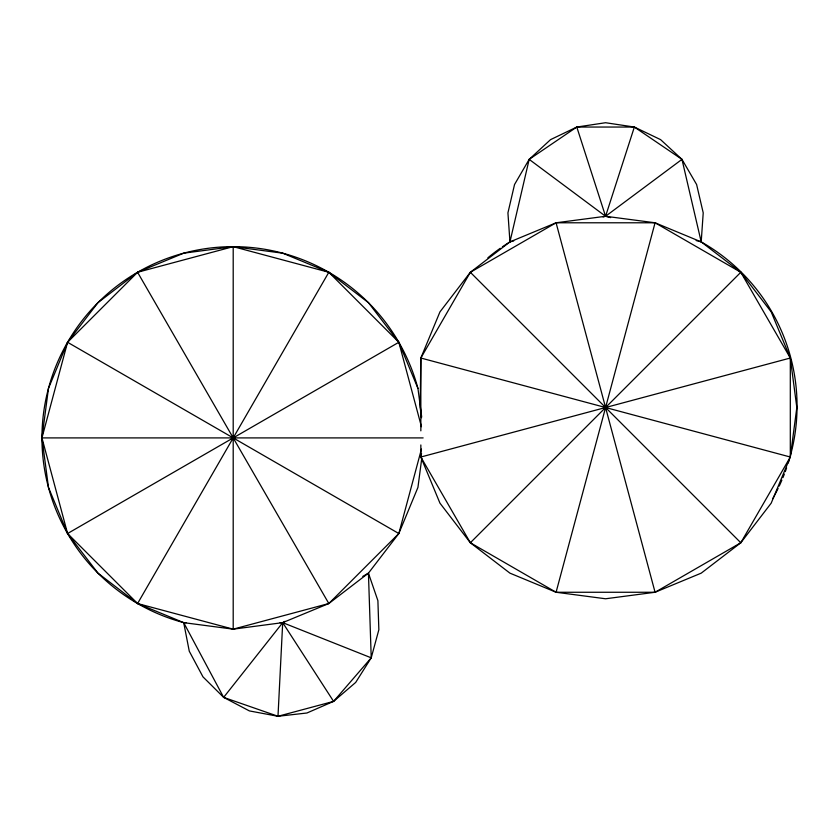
<?xml version="1.0" encoding="UTF-8"?>
<svg xmlns="http://www.w3.org/2000/svg" width="839" height="839" viewBox="0 0 839 839"><rect width="100%" height="100%" fill="white"/><g stroke="black" fill="none" stroke-linecap="round" stroke-linejoin="round"><path stroke-width="1.26" d="M420.842 444.964L420.842 457.024L439.951 503.148L470.343 542.76L509.944 573.152L556.079 592.261L605.569 598.773L655.07 592.261L701.205 573.152L740.806 542.76L771.198 503.148L790.307 457.024L796.83 407.523L790.307 358.022L771.198 311.898L740.806 272.287L701.205 241.894L655.07 222.786L605.569 216.273L556.079 222.786L509.944 241.894L470.343 272.287L439.951 311.898L420.842 358.022L420.171 407.523L421.524 417.759M421.66 416.71L417.937 388.405L398.829 342.281L368.436 302.669L328.825 272.276L282.701 253.179L233.2 246.656L183.699 253.179L137.575 272.276L97.964 302.669A191.25 191.25 0 0 0 183.699 622.643L189.268 651.211L202.986 676.874L223.635 697.377L249.393 710.916L277.992 716.275L282.701 622.643L284.956 621.342M421.734 458.566L417.937 487.407L398.829 533.531L368.436 573.142L328.825 603.535L282.701 622.643L233.2 629.156L183.699 622.643L137.575 603.535L97.964 573.142L67.571 533.531L48.463 487.407L41.95 437.906L48.463 388.405L67.571 342.281L97.964 302.669A191.25 191.25 0 0 1 417.937 388.405M420.842 430.847L420.842 358.022L470.343 272.287L556.079 222.786L655.07 222.786L740.806 272.287L790.307 358.022L790.307 457.024L740.806 542.76L655.07 592.261L556.079 592.261L470.343 542.76L420.842 457.024L421.535 453.406M790.432 455.567A188.597 188.513 -35.4 0 0 701.205 241.894L703.218 212.865L696.611 184.517L681.971 159.368L660.587 139.631L634.357 127.046L605.569 122.725L576.792 127.046L550.562 139.631L529.178 159.368L509.944 241.894A188.366 187.831 -61.4 0 0 502.383 246.813M421.461 449.064L398.829 533.531L328.825 603.535L233.2 629.156L137.575 603.535L67.571 533.531L41.95 437.906L67.571 342.281L137.575 272.276L233.2 246.656L328.825 272.276L398.829 342.281L421.451 426.715M556.079 592.261L655.07 222.786M186.31 622.643L183.699 622.643L223.635 697.377L277.992 716.275L306.917 713.003L333.597 701.383L355.684 682.432L371.226 657.828L378.85 629.753L377.896 600.661L368.436 573.142L362.794 576.403M696.171 240.541L701.205 241.894L681.971 159.368L634.357 127.046L605.569 216.273L603.063 216.944M137.575 603.535L328.825 272.276M634.357 127.046L576.792 127.046L529.178 159.368L514.538 184.517L507.931 212.865L509.944 241.894L513.72 240.887M223.635 697.377L282.701 622.643L371.226 657.828L333.597 701.383L277.992 716.275M470.343 542.76L740.806 272.287M681.971 159.368L605.569 216.273L529.178 159.368M67.571 533.531L398.829 342.281M420.842 457.024L790.307 358.022M41.95 437.906L423.139 437.906M280.09 622.643L282.701 622.643L333.597 701.383M610.603 217.616L605.569 216.273L576.792 127.046M420.842 358.022L790.307 457.024M67.571 342.281L398.829 533.531M470.343 272.287L740.806 542.76M137.575 272.276L328.825 603.535M556.079 222.786L655.07 592.261M368.436 573.142L371.226 657.828M233.2 246.656L233.2 629.156M789.384 459.29A188.597 188.513 -35.4 0 1 788.241 463.013M786.604 467.952A188.597 188.513 -35.4 0 1 785.273 471.633M784.35 474.077A188.597 188.513 -35.4 0 1 782.902 477.716M781.885 480.128A188.597 188.513 -35.4 0 1 779.221 486.085M778.099 488.434A188.597 188.513 -35.4 0 1 772.698 498.733M487.858 257.804A188.366 187.831 -61.4 0 1 500.254 248.292"/></g></svg>
